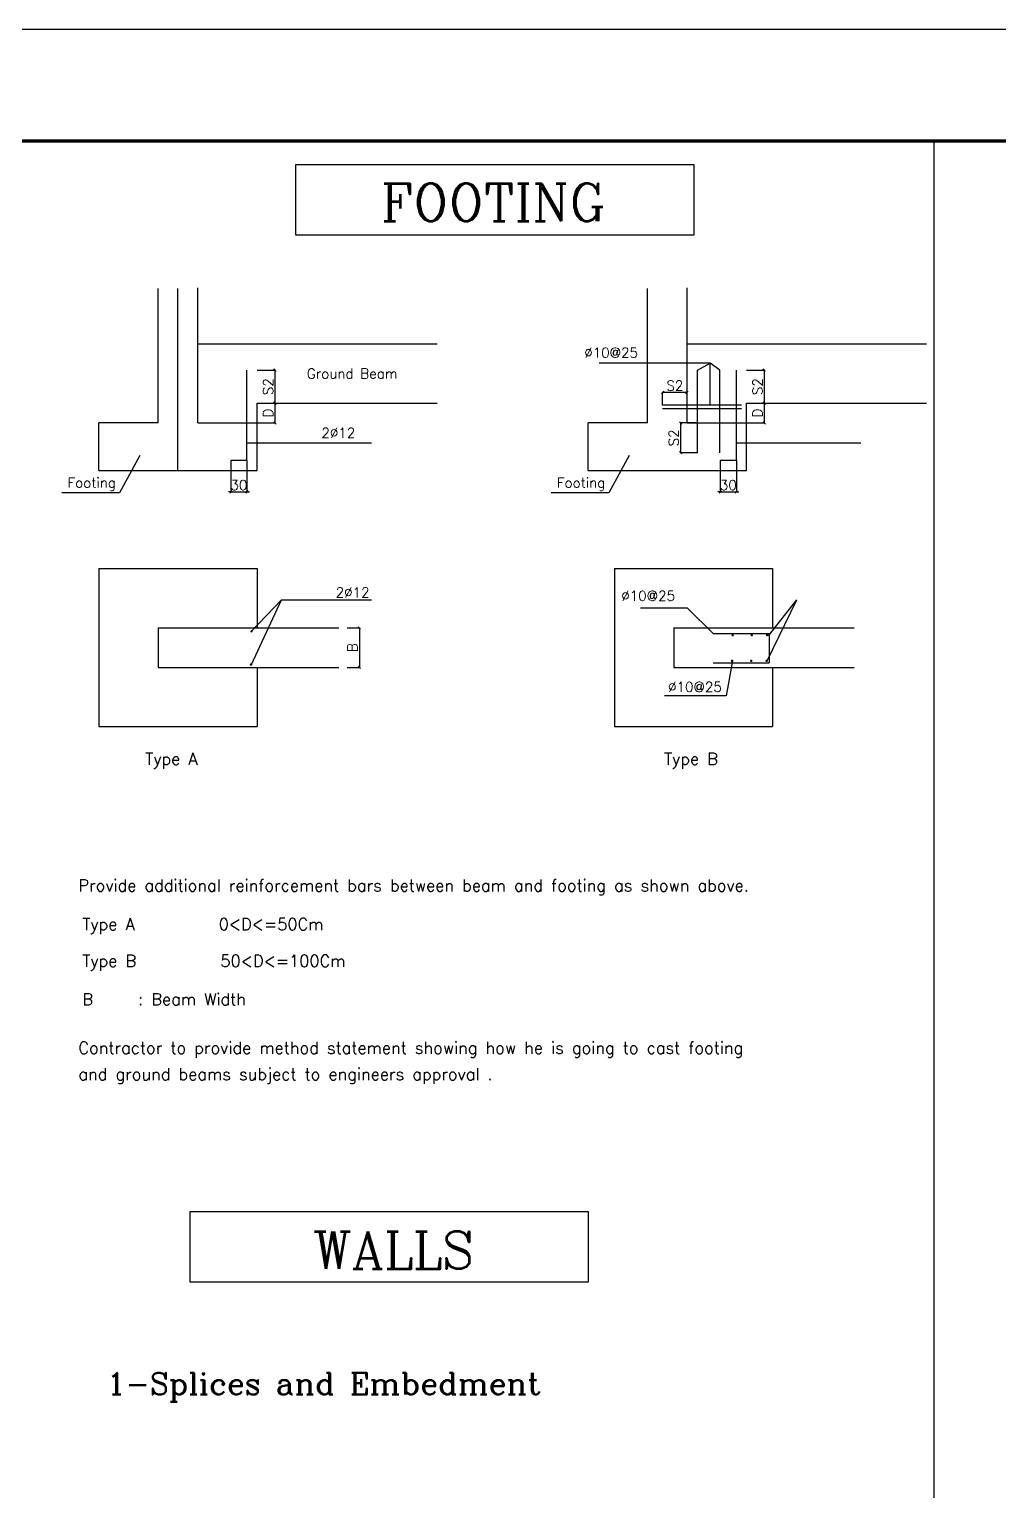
# Model space of a CAD drawing. Extents: x 166525 to 167198, y 178739 to 179747.
# Drawn here: x 166651.47 to 166661.96, y 179620.22 to 179636.04 of the extents above; entities that cross this region are included whole.
import ezdxf

# ---------------------------------------------------------------- set-up
doc = ezdxf.new("R2010")
doc.units = 0
doc.header["$MEASUREMENT"] = 0
doc.linetypes.add('AUSGEZOGEN', pattern=[0])
doc.linetypes.add('DASHDOT', pattern=[25.4, 12.7, -6.35, 0, -6.35])
doc.layers.get('0').update_dxf_attribs({"linetype": 'CONTINUOUS'})
for name, color, linetype in [('CL', 7, 'AUSGEZOGEN'), ('COVER', 7, 'CONTINUOUS'), ('MHATCH', 8, 'CONTINUOUS'), ('Steel', 2, 'CONTINUOUS'), ('TEXT', 7, 'CONTINUOUS')]:
    doc.layers.add(name, color=color, linetype=linetype)
doc.styles.add('ROMANC', font='romanc', dxfattribs={"height": 30})
doc.styles.add('ROMANS', font='romans.shx')

# ---------------------------------------------------------------- blocks, each defined once
blk = doc.blocks.new('_OBLIQUE')
at = {"color": 0, "linetype": 'ByBlock'}
blk.add_line((-0.5, -0.5), (0.5, 0.5), dxfattribs=at)

msp = doc.modelspace()

# ---------------------------------------------------------------- linework, layer by layer
at = {"color": 8, "ltscale": 2}
msp.add_line((166661.25524, 179634.83676), (166661.25524, 179595.06095), dxfattribs=at)
at = {"layer": 'COVER', "flags": 128}
msp.add_lwpolyline([(166613.8318, 179636.04424), (166673.75305, 179636.04424), (166673.75305, 179593.72174), (166613.8318, 179593.72174)], close=True, dxfattribs=at)
at = {"layer": 'MHATCH', "const_width": 0.03562, "flags": 128}
msp.add_lwpolyline([(166615.3993, 179634.83299), (166672.18555, 179634.83299), (166672.18555, 179594.93299), (166615.3993, 179594.93299)], close=True, dxfattribs=at)
at = {"layer": 'MHATCH'}
msp.add_lwpolyline([(166615.75555, 179634.83299), (166672.18555, 179634.83299), (166672.18555, 179594.93299)], dxfattribs=at)
at = {"layer": 'Steel', "ltscale": 10}
for p, q in [((166652.86392, 179631.78238), (166652.86392, 179633.23883)), ((166653.07779, 179631.26908), (166653.07779, 179633.23883)), ((166658.15896, 179631.78238), (166658.15896, 179633.23883)), ((166653.29166, 179632.63787), (166655.88197, 179632.63787)), ((166658.5867, 179632.63787), (166661.17701, 179632.63787)), ((166653.82478, 179631.37738), (166653.82478, 179632.35365)), ((166659.11982, 179631.37738), (166659.11982, 179632.35365)), ((166653.93328, 179631.99625), (166655.88197, 179631.99625)), ((166653.93328, 179631.26908), (166653.93328, 179631.99625)), ((166659.22832, 179631.99625), (166661.17701, 179631.99625)), ((166659.22832, 179631.26908), (166659.22832, 179631.99625)), ((166652.86392, 179631.78238), (166652.22229, 179631.78238)), ((166652.22229, 179631.26908), (166652.22229, 179631.78238)), ((166657.51734, 179631.26908), (166657.51734, 179631.78238)), ((166658.15896, 179631.78238), (166657.51734, 179631.78238)), ((166652.22229, 179631.26908), (166653.93328, 179631.26908)), ((166657.51734, 179631.26908), (166659.22832, 179631.26908))]:
    msp.add_line(p, q, dxfattribs=at)
at = {"layer": 'Steel'}
for p, q in [((166653.29166, 179632.63787), (166653.29166, 179633.24442)), ((166658.5867, 179632.63787), (166658.5867, 179633.24442)), ((166658.6994, 179631.45901), (166658.6994, 179632.35365)), ((166658.94135, 179631.45901), (166658.94135, 179632.35365)), ((166659.17371, 179631.97653), (166658.3217, 179631.97653)), ((166659.17371, 179631.93376), (166658.3217, 179631.93376)), ((166653.82478, 179631.37738), (166653.65043, 179631.37738)), ((166659.11982, 179631.37738), (166658.94547, 179631.37738)), ((166652.22229, 179630.20573), (166652.22229, 179628.49474)), ((166652.22229, 179630.20573), (166653.93328, 179630.20573)), ((166653.93328, 179630.20573), (166653.93328, 179629.56411)), ((166657.80005, 179630.20573), (166657.80005, 179628.49474)), ((166657.80005, 179630.20573), (166659.51104, 179630.20573)), ((166659.51104, 179630.20573), (166659.51104, 179629.56411)), ((166652.86392, 179629.56411), (166652.86392, 179629.13636)), ((166652.86392, 179629.56411), (166653.29166, 179629.56411)), ((166653.29166, 179629.56411), (166654.81726, 179629.56411)), ((166658.44167, 179629.56411), (166658.44167, 179629.13636)), ((166658.44167, 179629.56411), (166658.86942, 179629.56411)), ((166658.86942, 179629.56411), (166660.39501, 179629.56411)), ((166658.86942, 179629.50333), (166659.47383, 179629.50333)), ((166659.47383, 179629.50333), (166659.47383, 179629.187)), ((166652.86392, 179629.13636), (166653.29166, 179629.13636)), ((166653.29166, 179629.13636), (166654.81726, 179629.13636)), ((166653.93328, 179629.13636), (166653.93328, 179628.49474)), ((166658.44167, 179629.13636), (166658.86942, 179629.13636)), ((166658.86942, 179629.187), (166659.47383, 179629.187)), ((166658.86942, 179629.13636), (166660.39501, 179629.13636)), ((166659.51104, 179629.13636), (166659.51104, 179628.49474)), ((166652.22229, 179628.49474), (166653.93328, 179628.49474)), ((166657.80005, 179628.49474), (166659.51104, 179628.49474))]:
    msp.add_line(p, q, dxfattribs=at)
at = {"layer": 'Steel', "linetype": 'DASHDOT', "ltscale": 50}
for p, q in [((166653.29166, 179631.78238), (166653.29166, 179632.63787)), ((166658.5867, 179631.78238), (166658.5867, 179632.63787)), ((166653.29166, 179631.78238), (166653.93328, 179631.78238)), ((166658.5867, 179631.78238), (166659.22832, 179631.78238))]:
    msp.add_line(p, q, dxfattribs=at)
at = {"layer": 'Steel', "color": 9, "ltscale": 10}
for p, q in [((166658.83574, 179632.43042), (166657.63508, 179632.43042)), ((166658.6994, 179632.35365), (166658.83574, 179632.43042)), ((166658.94135, 179632.35365), (166658.83574, 179632.43042)), ((166658.83574, 179631.97653), (166658.83574, 179632.43042)), ((166653.82478, 179631.5664), (166655.17179, 179631.5664)), ((166659.11982, 179631.5664), (166660.46683, 179631.5664)), ((166652.66617, 179631.43121), (166652.44608, 179631.02563)), ((166657.96121, 179631.43121), (166657.74113, 179631.02563)), ((166652.44608, 179631.02563), (166651.81968, 179631.02563)), ((166657.74113, 179631.02563), (166657.11472, 179631.02563)), ((166653.86812, 179629.52648), (166654.19666, 179629.86663)), ((166653.87453, 179629.16578), (166654.19666, 179629.86663)), ((166654.19666, 179629.86663), (166655.17179, 179629.86663)), ((166658.58968, 179629.77802), (166658.08323, 179629.77802)), ((166658.86942, 179629.50333), (166658.58968, 179629.77802)), ((166659.45229, 179629.20715), (166659.77441, 179629.86663)), ((166659.46614, 179629.47736), (166659.77441, 179629.86663)), ((166659.0793, 179629.20715), (166659.00966, 179628.82862)), ((166659.00966, 179628.82862), (166658.34263, 179628.82862))]:
    msp.add_line(p, q, dxfattribs=at)
at = {"layer": 'Steel', "color": 9}
for p, q in [((166653.93328, 179632.35365), (166654.13211, 179632.35365)), ((166654.12783, 179631.99625), (166654.12783, 179632.35365)), ((166659.22832, 179632.35365), (166659.42715, 179632.35365)), ((166659.42287, 179631.99625), (166659.42287, 179632.35365)), ((166658.3217, 179631.97653), (166658.3217, 179632.11603)), ((166658.5867, 179632.11175), (166658.3217, 179632.11175)), ((166658.5867, 179631.97653), (166658.5867, 179632.11603)), ((166653.93328, 179631.99625), (166654.13211, 179631.99625)), ((166654.12783, 179631.78238), (166654.12783, 179631.99625)), ((166659.22832, 179631.99625), (166659.42715, 179631.99625)), ((166659.42287, 179631.78238), (166659.42287, 179631.99625)), ((166653.93328, 179631.78238), (166654.13211, 179631.78238)), ((166658.6994, 179631.78238), (166658.51221, 179631.78238)), ((166658.51649, 179631.78238), (166658.51649, 179631.45901)), ((166659.22832, 179631.78238), (166659.42715, 179631.78238)), ((166653.65043, 179631.37738), (166653.65043, 179631.03077)), ((166653.82478, 179631.37738), (166653.82478, 179631.03077)), ((166658.6994, 179631.45901), (166658.51221, 179631.45901)), ((166658.94547, 179631.37738), (166658.94547, 179631.03077)), ((166659.11982, 179631.37738), (166659.11982, 179631.03077)), ((166653.65043, 179631.03505), (166653.62476, 179631.03505)), ((166653.65043, 179631.03505), (166653.82478, 179631.03505)), ((166653.82478, 179631.03505), (166653.85045, 179631.03505)), ((166658.94547, 179631.03505), (166658.9198, 179631.03505)), ((166658.94547, 179631.03505), (166659.11982, 179631.03505)), ((166659.11982, 179631.03505), (166659.14549, 179631.03505)), ((166654.90881, 179629.56411), (166655.04452, 179629.56411)), ((166655.04024, 179629.56411), (166655.04024, 179629.13636)), ((166654.90881, 179629.13636), (166655.04452, 179629.13636))]:
    msp.add_line(p, q, dxfattribs=at)
at = {"layer": 'Steel'}
for points in [[(166654.35381, 179634.57947), (166658.65991, 179634.57947), (166658.65991, 179633.81608), (166654.35381, 179633.81608)], [(166653.2092, 179623.24551), (166657.5153, 179623.24551), (166657.5153, 179622.48212), (166653.2092, 179622.48212)]]:
    msp.add_lwpolyline(points, close=True, dxfattribs=at)
at = {"layer": 'Steel', "const_width": 0.01283}
for points in [[(166653.86812, 179629.52648, 1), (166653.88095, 179629.52648, 1)], [(166659.07288, 179629.48511, 1), (166659.08571, 179629.48511, 1)], [(166659.2801, 179629.48511, 1), (166659.29293, 179629.48511, 1)], [(166659.44587, 179629.48511, 1), (166659.4587, 179629.48511, 1)], [(166653.8617, 179629.16578, 1), (166653.87453, 179629.16578, 1)], [(166659.06647, 179629.20715, 1), (166659.0793, 179629.20715, 1)], [(166659.27368, 179629.20715, 1), (166659.28651, 179629.20715, 1)], [(166659.43946, 179629.20715, 1), (166659.45229, 179629.20715, 1)]]:
    msp.add_lwpolyline(points, format="xyb", close=True, dxfattribs=at)

# ---------------------------------------------------------------- block references
at = {"layer": 'Steel', "color": 9, "xscale": 0.02566483090049587, "yscale": 0.02566483090049587, "zscale": 0.02566483090049587}
for p, rotation in [((166654.12783, 179632.35365), 90), ((166659.42287, 179632.35365), 90), ((166658.3217, 179632.11175), 180), ((166654.12783, 179631.99625), 270), ((166654.12783, 179631.99625), 90), ((166659.42287, 179631.99625), 90), ((166659.42287, 179631.99625), 270), ((166654.12783, 179631.78238), 270), ((166658.51649, 179631.78238), 90), ((166659.42287, 179631.78238), 270), ((166658.51649, 179631.45901), 270), ((166653.82478, 179631.03505), 180), ((166659.11982, 179631.03505), 180), ((166655.04024, 179629.56411), 90), ((166655.04024, 179629.13636), 270)]:
    msp.add_blockref('_OBLIQUE', p, dxfattribs=dict(at, rotation=rotation))
for p in [(166658.5867, 179632.11175), (166653.65043, 179631.03505), (166658.94547, 179631.03505)]:
    msp.add_blockref('_OBLIQUE', p, dxfattribs=at)

# ---------------------------------------------------------------- texts
at = {"layer": 'CL', "color": 7, "style": 'ROMANC'}
for s, height, p in [('FOOTING', 0.406188, (166655.2738, 179633.96834)), ('WALLS', 0.406188, (166654.53911, 179622.62384)), ('1-Splices and Embedment', 0.2369432, (166652.3079, 179621.26351))]:
    msp.add_text(s, height=height, dxfattribs=at).set_placement(p)
at = {"layer": 'Steel', "color": 2, "ltscale": 10, "attachment_point": 9, "style": 'ROMANS'}
for s, insert, char_height in [('%%C10@25', (166658.0554, 179632.48975), 0.106937), ('Ground Beam', (166655.4533, 179632.26374), 0.1069368), ('2%%C12', (166654.9962, 179631.62158), 0.106937), ('Footing', (166652.40593, 179631.04702), 0.106937), ('Footing', (166657.70097, 179631.04702), 0.106937), ('2%%C12', (166655.15111, 179629.89453), 0.106937), ('%%C10@25', (166658.45602, 179629.85754), 0.106937), ('%%C10@25', (166658.96247, 179628.87115), 0.106937)]:
    msp.add_mtext(s, dxfattribs=dict(at, insert=insert, char_height=char_height))
at = {"layer": 'Steel', "color": 2, "char_height": 0.106937, "attachment_point": 5, "rotation": 90, "style": 'ROMANS'}
for s, insert in [('\\A1;S2', (166654.05297, 179632.17495)), ('\\A1;S2', (166659.34801, 179632.17495)), ('\\A1;D', (166654.05297, 179631.88931)), ('\\A1;D', (166659.34801, 179631.88931)), ('\\A1;S2', (166658.44164, 179631.62069)), ('\\A1;B', (166654.96539, 179629.35023))]:
    msp.add_mtext(s, dxfattribs=dict(at, insert=insert))
at = {"layer": 'Steel', "color": 2, "char_height": 0.106937, "attachment_point": 5, "style": 'ROMANS'}
for s, insert in [('\\A1;S2', (166658.4542, 179632.18661)), ('\\A1;30', (166653.7376, 179631.1099)), ('\\A1;30', (166659.03265, 179631.1099))]:
    msp.add_mtext(s, dxfattribs=dict(at, insert=insert))
at = {"layer": 'TEXT', "ltscale": 10, "style": 'ROMANS'}
for s, height, p in [('Type A', 0.128324, (166652.72346, 179628.08156)), ('Type B', 0.128324, (166658.33728, 179628.08156)), ('Provide additional reinforcement bars between beam and footing as shown above.', 0.1283242, (166652.00047, 179626.71194)), ('Type A         0<D<=50Cm', 0.1283242, (166652.043, 179626.2928)), ('Type B         50<D<=100Cm', 0.1283242, (166652.043, 179625.8948)), ('B     : Beam Width', 0.1283242, (166652.043, 179625.47956)), ('Contractor to provide method statement showing how he is going to cast footing ', 0.1283242, (166652.00047, 179624.95427)), ('and ground beams subject to engineers approval .', 0.1283242, (166652.00047, 179624.66945))]:
    msp.add_text(s, height=height, dxfattribs=at).set_placement(p)

doc.saveas('drawing.dxf')
